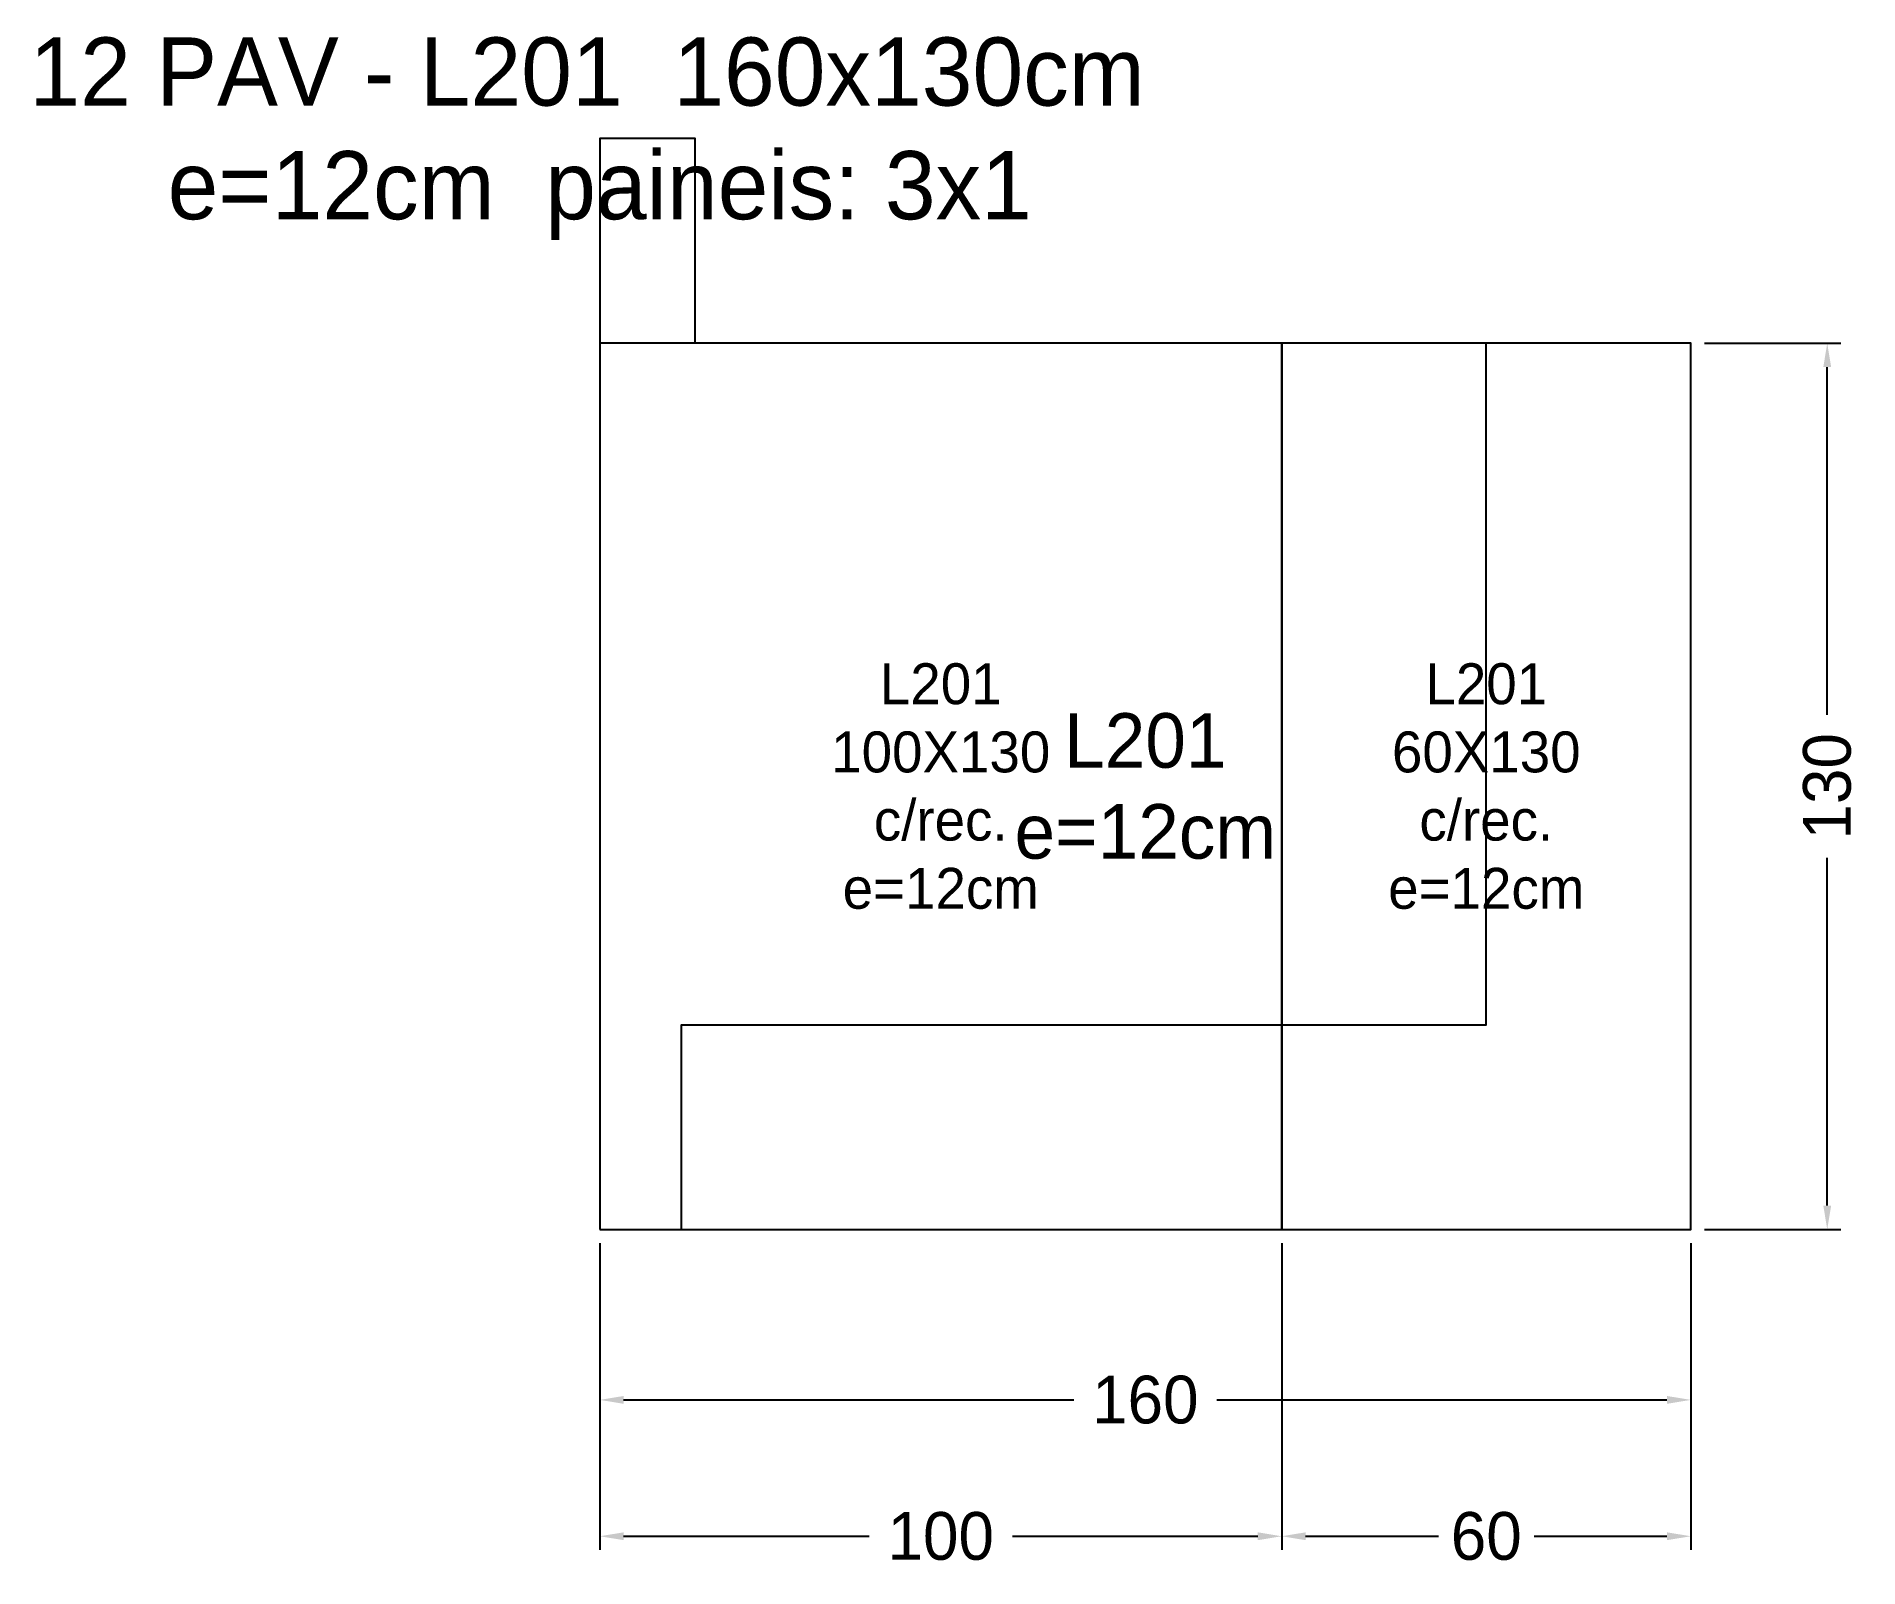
# Model space of a CAD drawing. Header units: metres. Extents: x -83 to 185, y -50 to 175.
import ezdxf

# ---------------------------------------------------------------- set-up
doc = ezdxf.new("R2010")
doc.units = ezdxf.units.M
for name, color, linetype in [('AUX00', 2, 'Continuous'), ('Contorno', 7, 'Continuous'), ('COTA', 3, 'Continuous'), ('NOMENCLATURA', 2, 'Continuous'), ('Paineis', 3, 'Continuous'), ('Texto Secao', 2, 'Continuous')]:
    doc.layers.add(name, color=color, linetype=linetype)
doc.dimstyles.new('COTA_LJ', dxfattribs={"dimtxt": 7, "dimasz": 3.5, "dimexe": 2, "dimexo": 2, "dimgap": 1.5, "dimtad": 1, "dimdec": 1, "dimcen": 2.5, "dimclrd": 3, "dimclre": 3, "dimclrt": 3, "dimazin": 3, "dimtfac": 1, "dimtmove": 0, "dimatfit": 3})

# ---------------------------------------------------------------- blocks, each defined once
blk = doc.blocks.new('_CLOSEDFILLED')
at = {"color": 0, "linetype": 'BYBLOCK'}
blk.add_solid([(-1, 0.164), (0, 0), (-1, -0.164)], dxfattribs=at)
blk = doc.blocks.new('*D1')
at = {"color": 3}
for p, q in [((0, -2), (0, -27)), ((160, -2), (160, -27)), ((3.5, -25), (69.5, -25)), ((90.5, -25), (156.5, -25))]:
    blk.add_line(p, q, dxfattribs=at)
at = {"layer": 'Defpoints'}
for p in [(0, 0), (160, 0), (0, -25)]:
    blk.add_point(p, dxfattribs=at)
at = {"layer": 'COTA', "color": 3, "xscale": 3.5, "yscale": 3.5, "rotation": 180}
blk.add_blockref('_CLOSEDFILLED', (0, -25), dxfattribs=at)
at = {"layer": 'COTA', "color": 3, "xscale": 3.5, "yscale": 3.5}
blk.add_blockref('_CLOSEDFILLED', (160, -25), dxfattribs=at)
at = {"layer": 'COTA', "color": 3, "insert": (80, -25), "char_height": 7, "attachment_point": 5}
blk.add_mtext('160', dxfattribs=at)
blk = doc.blocks.new('*D2')
at = {"color": 3}
for p, q in [((162, 130), (182, 130)), ((180, 75.5), (180, 126.5)), ((180, 3.5), (180, 54.5)), ((162, 0), (182, 0))]:
    blk.add_line(p, q, dxfattribs=at)
at = {"layer": 'Defpoints'}
for p in [(160, 130), (160, 0), (180, 0)]:
    blk.add_point(p, dxfattribs=at)
at = {"layer": 'COTA', "color": 3, "xscale": 3.5, "yscale": 3.5}
for p, rotation in [((180, 130), 90), ((180, 0), 270)]:
    blk.add_blockref('_CLOSEDFILLED', p, dxfattribs=dict(at, rotation=rotation))
at = {"layer": 'COTA', "color": 3, "insert": (180, 65), "char_height": 7, "attachment_point": 5, "rotation": 90}
blk.add_mtext('130', dxfattribs=at)
blk = doc.blocks.new('*D3')
at = {"color": 3}
for p, q in [((0, -2), (0, -47)), ((100, -2), (100, -47)), ((3.5, -45), (39.5, -45)), ((60.5, -45), (96.5, -45))]:
    blk.add_line(p, q, dxfattribs=at)
at = {"layer": 'Defpoints'}
for p in [(0, 0), (100, 0), (0, -45)]:
    blk.add_point(p, dxfattribs=at)
at = {"layer": 'COTA', "color": 3, "xscale": 3.5, "yscale": 3.5, "rotation": 180}
blk.add_blockref('_CLOSEDFILLED', (0, -45), dxfattribs=at)
at = {"layer": 'COTA', "color": 3, "xscale": 3.5, "yscale": 3.5}
blk.add_blockref('_CLOSEDFILLED', (100, -45), dxfattribs=at)
at = {"layer": 'COTA', "color": 3, "insert": (50, -45), "char_height": 7, "attachment_point": 5}
blk.add_mtext('100', dxfattribs=at)
blk = doc.blocks.new('*D4')
at = {"color": 3}
for p, q in [((100, -2), (100, -47)), ((160, -2), (160, -47)), ((103.5, -45), (123, -45)), ((137, -45), (156.5, -45))]:
    blk.add_line(p, q, dxfattribs=at)
at = {"layer": 'Defpoints'}
for p in [(100, 0), (160, 0), (100, -45)]:
    blk.add_point(p, dxfattribs=at)
at = {"layer": 'COTA', "color": 3, "xscale": 3.5, "yscale": 3.5, "rotation": 180}
blk.add_blockref('_CLOSEDFILLED', (100, -45), dxfattribs=at)
at = {"layer": 'COTA', "color": 3, "xscale": 3.5, "yscale": 3.5}
blk.add_blockref('_CLOSEDFILLED', (160, -45), dxfattribs=at)
at = {"layer": 'COTA', "color": 3, "insert": (130, -45), "char_height": 7, "attachment_point": 5}
blk.add_mtext('60', dxfattribs=at)

msp = doc.modelspace()

# ---------------------------------------------------------------- linework, layer by layer
at = {"layer": 'Contorno'}
msp.add_lwpolyline([(0, 0), (12, 0), (12, 30), (130, 30), (130, 130), (14, 130), (14, 160), (0, 160), (0, 0)], close=True, dxfattribs=at)
at = {"layer": 'Paineis'}
for points in [[(0, 0), (100, 0), (100, 130), (0, 130)], [(100, 0), (160, 0), (160, 130), (100, 130)]]:
    msp.add_lwpolyline(points, close=True, dxfattribs=at)

# ---------------------------------------------------------------- texts
at = {"layer": 'AUX00', "char_height": 6, "attachment_point": 5}
for s, insert, width in [('\\pxqc;L201^J100X130^Jc/rec.^Je=12cm', (50, 65), 100), ('\\pxqc;L201^J60X130^Jc/rec.^Je=12cm', (130, 65), 60)]:
    msp.add_mtext(s, dxfattribs=dict(at, insert=insert, width=width))
at = {"layer": 'NOMENCLATURA', "insert": (0, 160), "char_height": 10, "width": 180, "attachment_point": 5}
msp.add_mtext('12 PAV - L201  160x130cm  e=12cm  paineis: 3x1', dxfattribs=at)
at = {"layer": 'Texto Secao', "insert": (80, 65), "char_height": 8, "width": 160, "attachment_point": 5}
msp.add_mtext('L201\\Pe=12cm', dxfattribs=at)

# ---------------------------------------------------------------- dimensions: what is measured, and where the dimension line sits
at = {"layer": 'COTA'}
dim = msp.add_linear_dim(base=(180, 0), p1=(160, 0), p2=(160, 130), angle=90, dimstyle='COTA_LJ', dxfattribs=at)
dim.commit()
dim.dimension.update_dxf_attribs({"geometry": '*D2', "text_midpoint": (180, 65)})
for base, p1, p2, picture, middle in [((0, -25), (0, 0), (160, 0), '*D1', (80, -25)), ((0, -45), (0, 0), (100, 0), '*D3', (50, -45)), ((100, -45), (100, 0), (160, 0), '*D4', (130, -45))]:
    dim = msp.add_linear_dim(base=base, p1=p1, p2=p2, dimstyle='COTA_LJ', dxfattribs=at)
    dim.commit()
    dim.dimension.update_dxf_attribs({"geometry": picture, "text_midpoint": middle})

doc.saveas('drawing.dxf')
